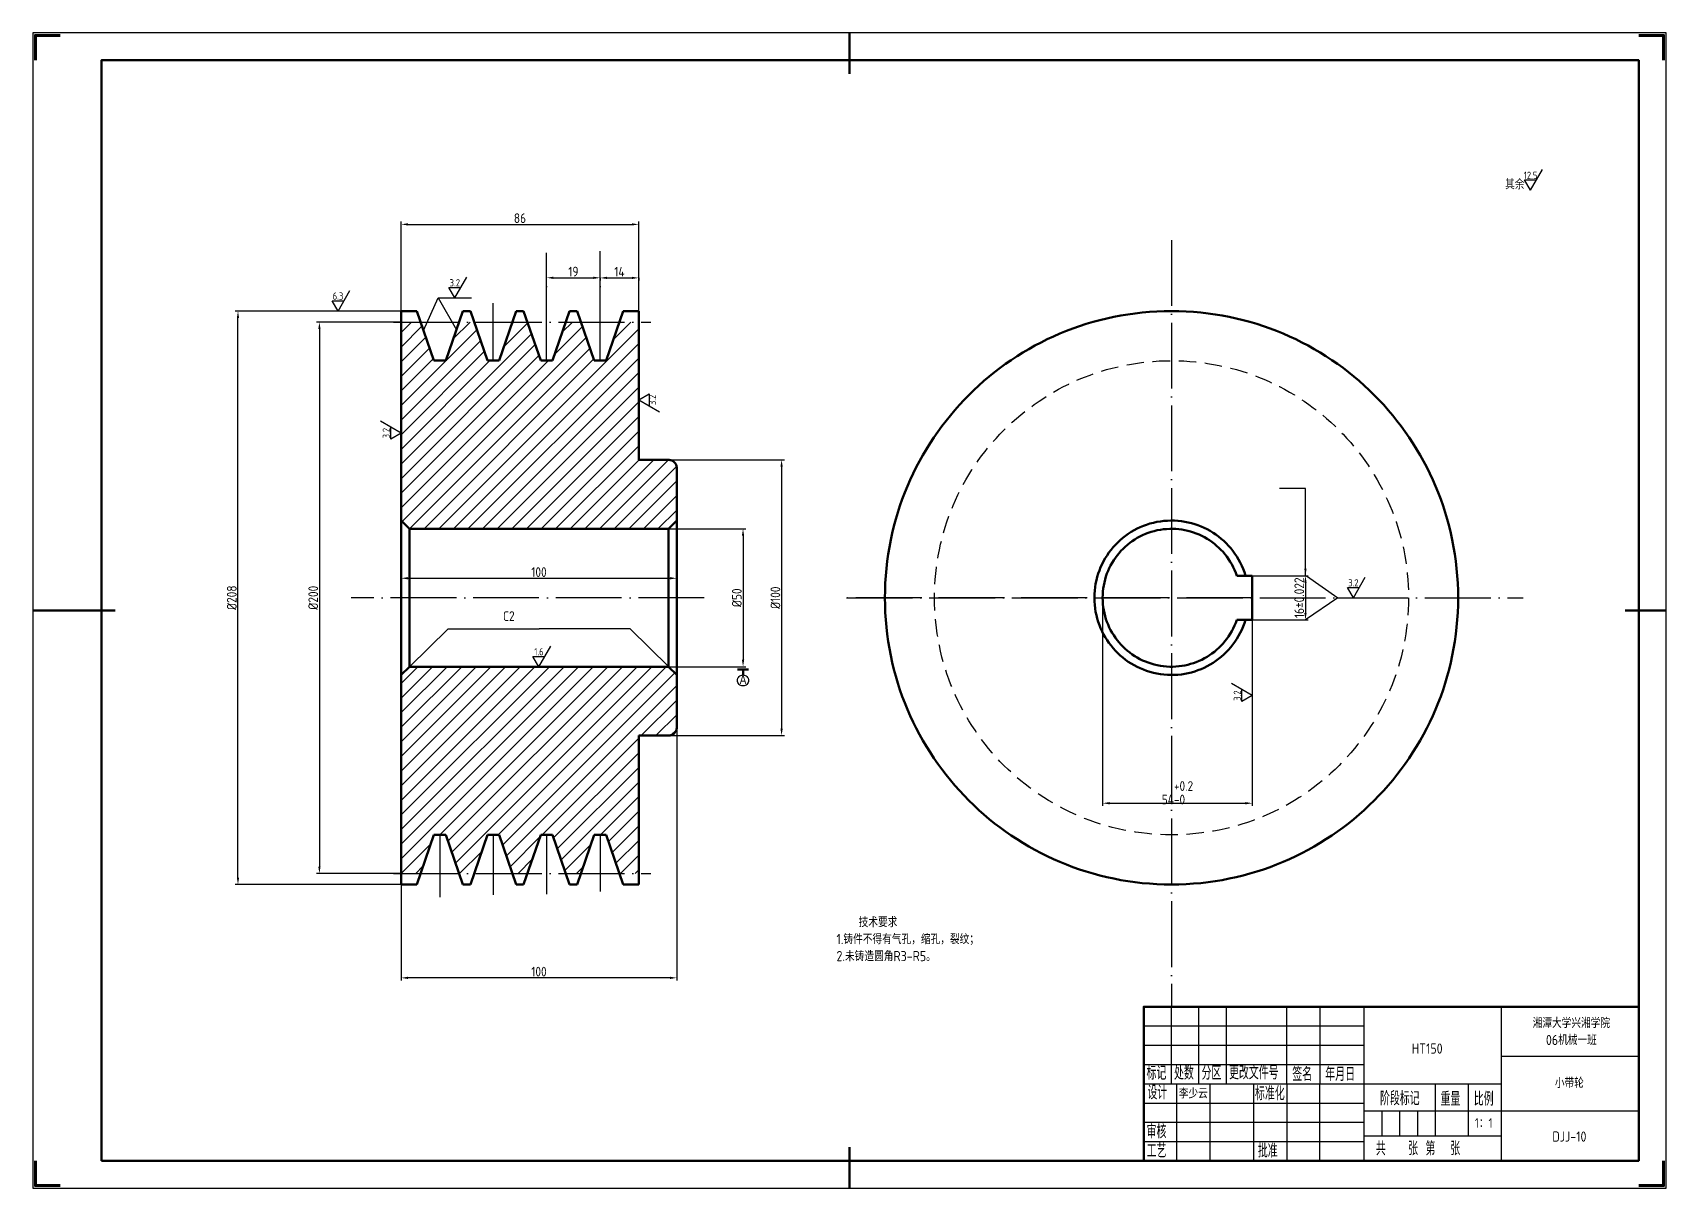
# Paper-space layout 'Gb A2 标题栏' of a CAD drawing. Header units: inches, sheet in millimetres. Extents: x -23 to 571, y -6 to 414.
# The model-space entities are those that its viewports show. They can reach past a viewport. Long polylines and large blocks are cut down to what shows.
import ezdxf
from ezdxf.enums import TextEntityAlignment as Align

# ---------------------------------------------------------------- set-up
doc = ezdxf.new("R2010")
doc.units = ezdxf.units.IN
doc.header["$MEASUREMENT"] = 0
doc.linetypes.add('ACAD_ISO04W100', pattern=[30, 24, -3, 0, -3])
doc.linetypes.add('DASHED2', pattern=[9.525, 6.35, -3.175])
for name, color, linetype, lineweight in [('中心线层', 4, 'ACAD_ISO04W100', 25), ('图框_内框线', 5, 'Continuous', 50), ('图框_角线', 5, 'Continuous', 200), ('文字层', 7, 'Continuous', 25), ('标注层', 3, 'Continuous', 25), ('粗实线', 7, 'Continuous', 50), ('粗实线层', 7, 'Continuous', 50), ('细实线', 5, 'Continuous', 25), ('虚线', 4, 'DASHED2', 25)]:
    doc.layers.add(name, color=color, linetype=linetype, lineweight=lineweight)
for name, color, linetype in [('图框_外框线', 7, 'Continuous'), ('图框_标题栏属性', 1, 'Continuous'), ('图框_标题栏文字', 6, 'Continuous'), ('图框_视口', 7, 'Continuous')]:
    doc.layers.add(name, color=color, linetype=linetype)
doc.styles.get("Standard").update_dxf_attribs({"font": 'gbenor.shx', "bigfont": 'gbcbig.shx'})
doc.styles.add('工程字', font='gbenor.shx', dxfattribs={"bigfont": 'gbcbig.shx'})
doc.dimstyles.new('GB-3.5$0', dxfattribs={"dimtxt": 3.5, "dimasz": 2.5, "dimexe": 1, "dimexo": 0, "dimgap": 0.5, "dimtad": 1, "dimdec": 0, "dimdsep": 46, "dimtxsty": 'Standard', "dimcen": 0, "dimclrt": 7, "dimadec": 0, "dimazin": 2, "dimtfac": 1, "dimtdec": 0, "dimtmove": 0, "dimatfit": 3, "dimfxl": 1, "dimarcsym": 0})
doc.dimstyles.new('GB-3.5$7', dxfattribs={"dimtxt": 3.5, "dimasz": 2.5, "dimexe": 1, "dimexo": 0, "dimgap": 0.5, "dimtad": 1, "dimdec": 0, "dimdsep": 46, "dimtxsty": 'Standard', "dimcen": 0, "dimclrt": 7, "dimadec": 0, "dimazin": 2, "dimtfac": 1, "dimtdec": 0, "dimtmove": 0, "dimatfit": 3, "dimfxl": 1, "dimarcsym": 0})

# ---------------------------------------------------------------- blocks, each defined once
blk = doc.blocks.new('GB_A2 title block')
at = {"layer": '图框_内框线'}
for points in [[(272, 410), (272, 395)], [(-25, 200), (5, 200)], [(554, 200), (569, 200)], [(559, 56), (379, 56), (379, 0), (559, 0), (559, 56)], [(272, -10), (272, 5)]]:
    blk.add_lwpolyline(points, dxfattribs=at)
blk.add_lwpolyline([(0, 0), (559, 0), (559, 400), (0, 400)], close=True, dxfattribs=at)
at = {"layer": '图框_外框线'}
for p, q in [((389, 56), (389, 28)), ((399, 28), (399, 56)), ((409, 56), (409, 28)), ((431, 28), (431, 56)), ((443, 56), (443, 28)), ((459, 56), (459, 0)), ((509, 56), (509, 0)), ((379, 49), (459, 49)), ((379, 42), (459, 42)), ((509, 38), (559, 38)), ((379, 35), (459, 35)), ((379, 28), (509, 28)), ((391, 0), (391, 28)), ((403, 28), (403, 0)), ((419, 0), (419, 28)), ((431, 28), (431, 0)), ((443, 0), (443, 28)), ((485, 28), (485, 9)), ((497, 28), (497, 9)), ((379, 21), (459, 21)), ((559, 18), (459, 18)), ((465.5, 18), (465.5, 9)), ((472, 18), (472, 9)), ((478.5, 18), (478.5, 9)), ((379, 14), (459, 14)), ((379, 7), (459, 7)), ((509, 9), (459, 9))]:
    blk.add_line(p, q, dxfattribs=at)
blk.add_lwpolyline([(-25, -10), (569, -10), (569, 410), (-25, 410)], close=True, dxfattribs=at)
at = {"layer": '图框_角线', "flags": 128}
for points in [[(-24, 400), (-24, 409), (-15, 409)], [(559, 409), (568, 409), (568, 400)], [(-15, -9), (-24, -9), (-24, 0)], [(568, 0), (568, -9), (559, -9)], [(568, 0), (568, -9), (559, -9)]]:
    blk.add_lwpolyline(points, dxfattribs=at)
at = {"layer": '图框_标题栏属性', "style": '工程字'}
for tag, p in [('XXX2', (532.43, 46.93)), ('XXX1', (482.04, 40.8)), ('XXX3', (533.75, 28.53)), ('XXX4', (533.75, 8.82))]:
    blk.add_attdef(tag, text='', height=7, dxfattribs=at).set_placement(p, align=Align.MIDDLE)
for tag, height, p in [('XXX5', 3.5, (490.98, 13.58)), ('XXX6', 3.5, (502.6, 13.74)), ('XXX7', 5, (473.15, 4.04)), ('XXX8', 5, (496.55, 4.04))]:
    blk.add_attdef(tag, text='', height=height, dxfattribs=at).set_placement(p, align=Align.MIDDLE_CENTER)
at = {"layer": '图框_标题栏文字', "style": '工程字'}
for s, p in [('标记', (380, 29.44)), ('处数', (390, 29.44)), ('分区', (400, 29.44)), ('更改文件号', (410, 29.59)), ('签名', (433, 29)), ('年月日', (445, 29)), ('设计', (380.33, 22.35)), ('标准化', (419.44, 22)), ('阶段标记', (464.89, 20.2)), ('重量', (486.89, 20)), ('比例', (499, 20)), ('审核', (380.05, 8.15)), ('工艺', (380.05, 1.15)), ('批准', (420.47, 1.15)), ('共   张 第  张', (463.4, 2))]:
    blk.add_text(s, height=5, dxfattribs=at).set_placement(p)
blk = doc.blocks.new('*D17')
at = {"layer": 'Defpoints', "color": 0}
for p in [(1917.3, 291.66), (1917.3, 191.66), (1958.34, 191.66)]:
    blk.add_point(p, dxfattribs=at)
at = {"layer": '标注层', "color": 0, "lineweight": -2}
for p, q in [((1917.3, 291.66), (1959.34, 291.66)), ((1958.34, 289.16), (1958.34, 194.16)), ((1917.3, 191.66), (1959.34, 191.66))]:
    blk.add_line(p, q, dxfattribs=at)
at = {"layer": '标注层', "color": 0}
for points in [[(1957.92, 289.16), (1958.75, 289.16), (1958.34, 291.66)], [(1957.92, 194.16), (1958.75, 194.16), (1958.34, 191.66)]]:
    blk.add_solid(points, dxfattribs=at)
at = {"layer": '标注层', "color": 7, "insert": (1956.09, 241.66), "char_height": 3.5, "attachment_point": 5, "rotation": 90}
blk.add_mtext('%%C100', dxfattribs=at)
blk = doc.blocks.new('*D18')
at = {"layer": 'Defpoints', "color": 0}
for p in [(1917.3, 266.66), (1917.3, 216.66), (1944.35, 216.66)]:
    blk.add_point(p, dxfattribs=at)
at = {"layer": '标注层', "color": 0, "lineweight": -2}
for p, q in [((1917.3, 266.66), (1945.35, 266.66)), ((1944.35, 264.16), (1944.35, 219.16)), ((1917.3, 216.66), (1945.35, 216.66))]:
    blk.add_line(p, q, dxfattribs=at)
at = {"layer": '标注层', "color": 0}
for points in [[(1943.94, 264.16), (1944.77, 264.16), (1944.35, 266.66)], [(1943.94, 219.16), (1944.77, 219.16), (1944.35, 216.66)]]:
    blk.add_solid(points, dxfattribs=at)
at = {"layer": '标注层', "color": 7, "insert": (1942.1, 241.66), "char_height": 3.5, "attachment_point": 5, "rotation": 90}
blk.add_mtext('%%C50', dxfattribs=at)
blk = doc.blocks.new('*D21')
at = {"layer": 'Defpoints', "color": 0}
for p in [(2129.14, 249.66), (2129.14, 233.66), (2148.44, 233.66)]:
    blk.add_point(p, dxfattribs=at)
at = {"layer": '标注层', "color": 0, "lineweight": -2}
for p, q in [((2129.14, 249.66), (2149.44, 249.66)), ((2148.44, 247.16), (2148.44, 236.16)), ((2129.14, 233.66), (2149.44, 233.66))]:
    blk.add_line(p, q, dxfattribs=at)
at = {"layer": '标注层', "color": 0}
for points in [[(2148.02, 247.16), (2148.86, 247.16), (2148.44, 249.66)], [(2148.02, 236.16), (2148.86, 236.16), (2148.44, 233.66)]]:
    blk.add_solid(points, dxfattribs=at)
at = {"layer": '标注层', "color": 7, "insert": (2146.19, 241.66), "char_height": 3.5, "attachment_point": 5, "rotation": 90}
blk.add_mtext('16±0.022', dxfattribs=at)
blk = doc.blocks.new('*D22')
at = {"layer": 'Defpoints', "color": 0}
for p in [(2074.84, 241.66), (2129.14, 241.66), (2129.14, 167.13)]:
    blk.add_point(p, dxfattribs=at)
at = {"layer": '标注层', "color": 0, "lineweight": -2}
for p, q in [((2074.84, 241.66), (2074.84, 166.13)), ((2129.14, 241.66), (2129.14, 166.13)), ((2077.34, 167.13), (2126.64, 167.13))]:
    blk.add_line(p, q, dxfattribs=at)
at = {"layer": '标注层', "color": 0}
for points in [[(2077.34, 167.55), (2077.34, 166.72), (2074.84, 167.13)], [(2126.64, 167.55), (2126.64, 166.72), (2129.14, 167.13)]]:
    blk.add_solid(points, dxfattribs=at)
at = {"layer": '标注层', "color": 7, "insert": (2101.99, 170.92), "char_height": 3.5, "attachment_point": 5}
blk.add_mtext('54\\S+0.2^ -0;', dxfattribs=at)
blk = doc.blocks.new('*D23')
at = {"layer": 'Defpoints', "color": 0}
for p in [(1892.5, 357.72), (1873.07, 327.66), (1892.5, 327.66)]:
    blk.add_point(p, dxfattribs=at)
at = {"layer": '标注层', "color": 0, "lineweight": -2}
for p, q in [((1873.07, 327.66), (1873.07, 358.72)), ((1875.57, 357.72), (1890, 357.72)), ((1892.5, 327.66), (1892.5, 358.72))]:
    blk.add_line(p, q, dxfattribs=at)
at = {"layer": '标注层', "color": 0}
for points in [[(1875.57, 358.14), (1875.57, 357.3), (1873.07, 357.72)], [(1890, 358.14), (1890, 357.3), (1892.5, 357.72)]]:
    blk.add_solid(points, dxfattribs=at)
at = {"layer": '标注层', "color": 7, "insert": (1882.79, 359.97), "char_height": 3.5, "attachment_point": 5}
blk.add_mtext('19', dxfattribs=at)
blk = doc.blocks.new('*D24')
at = {"layer": 'Defpoints', "color": 0}
for p in [(1920.3, 199.4), (1820.3, 195.59), (1820.3, 103.8)]:
    blk.add_point(p, dxfattribs=at)
at = {"layer": '标注层', "color": 0, "lineweight": -2}
for p, q in [((1920.3, 199.4), (1920.3, 102.8)), ((1820.3, 195.59), (1820.3, 102.8)), ((1917.8, 103.8), (1822.8, 103.8))]:
    blk.add_line(p, q, dxfattribs=at)
at = {"layer": '标注层', "color": 0}
for points in [[(1822.8, 104.21), (1822.8, 103.38), (1820.3, 103.8)], [(1917.8, 104.21), (1917.8, 103.38), (1920.3, 103.8)]]:
    blk.add_solid(points, dxfattribs=at)
at = {"layer": '标注层', "color": 7, "insert": (1870.3, 106.05), "char_height": 3.5, "attachment_point": 5}
blk.add_mtext('100', dxfattribs=at)
blk = doc.blocks.new('*D25')
at = {"layer": 'Defpoints', "color": 0}
for p in [(1920.3, 248.73), (1820.3, 241.66), (1920.3, 241.66)]:
    blk.add_point(p, dxfattribs=at)
at = {"layer": '标注层', "color": 0, "lineweight": -2}
for p, q in [((1820.3, 241.66), (1820.3, 249.73)), ((1920.3, 241.66), (1920.3, 249.73)), ((1822.8, 248.73), (1917.8, 248.73))]:
    blk.add_line(p, q, dxfattribs=at)
at = {"layer": '标注层', "color": 0}
for points in [[(1822.8, 249.15), (1822.8, 248.32), (1820.3, 248.73)], [(1917.8, 249.15), (1917.8, 248.32), (1920.3, 248.73)]]:
    blk.add_solid(points, dxfattribs=at)
at = {"layer": '标注层', "color": 7, "insert": (1870.3, 250.98), "char_height": 3.5, "attachment_point": 5}
blk.add_mtext('100', dxfattribs=at)
blk = doc.blocks.new('*D26')
at = {"layer": 'Defpoints', "color": 0}
for p in [(1906.5, 377.09), (1820.3, 345.66), (1906.5, 345.66)]:
    blk.add_point(p, dxfattribs=at)
at = {"layer": '标注层', "color": 0, "lineweight": -2}
for p, q in [((1820.3, 345.66), (1820.3, 378.09)), ((1822.8, 377.09), (1904, 377.09)), ((1906.5, 345.66), (1906.5, 378.09))]:
    blk.add_line(p, q, dxfattribs=at)
at = {"layer": '标注层', "color": 0}
for points in [[(1822.8, 377.51), (1822.8, 376.67), (1820.3, 377.09)], [(1904, 377.51), (1904, 376.67), (1906.5, 377.09)]]:
    blk.add_solid(points, dxfattribs=at)
at = {"layer": '标注层', "color": 7, "insert": (1863.4, 379.34), "char_height": 3.5, "attachment_point": 5}
blk.add_mtext('86', dxfattribs=at)
blk = doc.blocks.new('*D31')
at = {"layer": 'Defpoints', "color": 0}
for p in [(1820.3, 341.66), (1790.63, 141.66), (1820.3, 141.66)]:
    blk.add_point(p, dxfattribs=at)
at = {"layer": '标注层', "color": 0, "lineweight": -2}
for p, q in [((1820.3, 341.66), (1789.63, 341.66)), ((1790.63, 339.16), (1790.63, 144.16)), ((1820.3, 141.66), (1789.63, 141.66))]:
    blk.add_line(p, q, dxfattribs=at)
at = {"layer": '标注层', "color": 0}
for points in [[(1790.21, 339.16), (1791.04, 339.16), (1790.63, 341.66)], [(1790.21, 144.16), (1791.04, 144.16), (1790.63, 141.66)]]:
    blk.add_solid(points, dxfattribs=at)
at = {"layer": '标注层', "color": 7, "insert": (1788.38, 241.66), "char_height": 3.5, "attachment_point": 5, "rotation": 90}
blk.add_mtext('%%C200', dxfattribs=at)
blk = doc.blocks.new('*D32')
at = {"layer": 'Defpoints', "color": 0}
for p in [(1761.08, 345.66), (1820.3, 345.66), (1820.3, 137.66)]:
    blk.add_point(p, dxfattribs=at)
at = {"layer": '标注层', "color": 0, "lineweight": -2}
for p, q in [((1820.3, 345.66), (1760.08, 345.66)), ((1761.08, 140.16), (1761.08, 343.16)), ((1820.3, 137.66), (1760.08, 137.66))]:
    blk.add_line(p, q, dxfattribs=at)
at = {"layer": '标注层', "color": 0}
for points in [[(1760.66, 343.16), (1761.49, 343.16), (1761.08, 345.66)], [(1760.66, 140.16), (1761.49, 140.16), (1761.08, 137.66)]]:
    blk.add_solid(points, dxfattribs=at)
at = {"layer": '标注层', "color": 7, "insert": (1758.83, 241.66), "char_height": 3.5, "attachment_point": 5, "rotation": 90}
blk.add_mtext('%%C208', dxfattribs=at)
blk = doc.blocks.new('左粗糙度')
at = {"layer": '标注层'}
for p, q in [((0, 0), (-7.5, 4.33)), ((-3.75, -2.17), (-3.75, 2.17)), ((0, 0), (-3.75, -2.17))]:
    blk.add_line(p, q, dxfattribs=at)
at = {"layer": '文字层'}
blk.add_attdef('3.2', text='', height=2.62, rotation=90, dxfattribs=at).set_placement((-5.42, 0), align=Align.MIDDLE_CENTER)
blk = doc.blocks.new('右粗糙度')
at = {"layer": '标注层'}
for p, q in [((0, 0), (3.75, 2.17)), ((3.75, 2.17), (3.75, -2.17)), ((0, 0), (7.5, -4.33))]:
    blk.add_line(p, q, dxfattribs=at)
at = {"layer": '文字层'}
blk.add_attdef('3.2', text='', height=2.62, rotation=90, dxfattribs=at).set_placement((4.99, 0), align=Align.MIDDLE_CENTER)
blk = doc.blocks.new('粗糙度')
at = {"layer": '标注层'}
for p, q in [((0, 0), (4.33, 7.5)), ((0, 0), (-2.17, 3.75)), ((-2.17, 3.75), (2.17, 3.75))]:
    blk.add_line(p, q, dxfattribs=at)
at = {"layer": '文字层'}
blk.add_attdef('3.2', text='', height=2.62, dxfattribs=at).set_placement((0, 5.42), align=Align.MIDDLE_CENTER)
blk = doc.blocks.new('下基准')
at = {"layer": '标注层'}
blk.add_circle((0, -5), 2, dxfattribs=at)
at = {"layer": '粗实线层'}
for p, q in [((2, -1), (-2, -1)), ((0, -3), (0, -1))]:
    blk.add_line(p, q, dxfattribs=at)
at = {"layer": '文字层'}
blk.add_attdef('A', text='', height=3.5, dxfattribs=at).set_placement((0, -4.56), align=Align.MIDDLE_CENTER)
blk = doc.blocks.new('*D33')
at = {"layer": 'Defpoints', "color": 0}
for p in [(1892.5, 357.72), (1906.5, 357.72), (1906.5, 357.68)]:
    blk.add_point(p, dxfattribs=at)
at = {"layer": '标注层', "color": 0, "lineweight": -2}
for p, q in [((1892.5, 357.72), (1892.5, 356.68)), ((1895, 357.68), (1904, 357.68)), ((1906.5, 357.72), (1906.5, 356.68))]:
    blk.add_line(p, q, dxfattribs=at)
at = {"layer": '标注层', "color": 0}
for points in [[(1895, 358.1), (1895, 357.27), (1892.5, 357.68)], [(1904, 358.1), (1904, 357.27), (1906.5, 357.68)]]:
    blk.add_solid(points, dxfattribs=at)
at = {"layer": '标注层', "color": 7, "insert": (1899.5, 359.93), "char_height": 3.5, "attachment_point": 5}
blk.add_mtext('14', dxfattribs=at)

msp = doc.modelspace()

# ---------------------------------------------------------------- hatches: boundary and pattern name
at = {"layer": '细实线'}
h = msp.add_hatch(dxfattribs=at)
h.set_pattern_fill('ANSI31', color=256, scale=30, style=0)
h.set_pattern_definition([(45, (1820.3034, 141.6646), (-2.65165, 2.65165), [])])
h.paths.add_polyline_path([(1906.5, 341.66), (1899.5, 341.66), (1894.68, 327.66), (1890.32, 327.66), (1885.5, 341.66), (1880.03, 341.66), (1875.21, 327.66), (1870.92, 327.66), (1866.1, 341.66), (1860.7, 341.66), (1855.88, 327.66), (1851.59, 327.66), (1846.77, 341.66), (1841.3, 341.66), (1836.48, 327.66), (1832.12, 327.66), (1827.3, 341.66), (1820.3, 341.66), (1820.3, 308.31), (1820.3, 269.66), (1823.3, 266.66), (1917.3, 266.66), (1920.3, 269.66), (1920.3, 288.66, 0.414214), (1917.3, 291.66), (1906.5, 291.66)])
h.paths.add_polyline_path([(1906.5, 191.66), (1917.3, 191.66, 0.414214), (1920.3, 194.66), (1920.3, 213.66), (1917.3, 216.66), (1823.3, 216.66), (1820.3, 213.66), (1820.3, 175.02), (1820.3, 141.66), (1827.3, 141.66), (1832.12, 155.66), (1836.48, 155.66), (1841.3, 141.66), (1846.77, 141.66), (1851.59, 155.66), (1855.88, 155.66), (1860.7, 141.66), (1866.1, 141.66), (1870.92, 155.66), (1875.21, 155.66), (1880.03, 141.66), (1885.5, 141.66), (1890.32, 155.66), (1894.68, 155.66), (1899.5, 141.66), (1906.5, 141.66)])

# ---------------------------------------------------------------- linework, layer by layer
at = {"layer": '中心线层'}
for p, q in [((2099.84, 371.41), (2099.84, 88.08)), ((1873.07, 327.66), (1873.07, 366.78)), ((1892.5, 327.66), (1892.5, 367.4)), ((1853.74, 327.66), (1853.74, 348.46)), ((1817.47, 341.66), (1881.28, 341.66)), ((1817.47, 341.66), (1910.84, 341.66)), ((1930.27, 241.66), (1802.16, 241.66)), ((2129.14, 241.66), (1981.95, 241.66)), ((1981.95, 241.66), (2227.44, 241.66)), ((1834.3, 155.66), (1834.3, 133.07)), ((1853.74, 155.66), (1853.74, 133.96)), ((1873.07, 155.66), (1873.07, 134.21)), ((1892.5, 155.66), (1892.5, 135.1)), ((1817.47, 141.66), (1910.84, 141.66))]:
    msp.add_line(p, q, dxfattribs=at)
at = {"layer": '标注层'}
for p, q in [((1828.34, 338.64), (1833.69, 350.49)), ((1833.69, 350.49), (1840.32, 338.81)), ((1833.69, 350.49), (1845.85, 350.49)), ((2148.8, 249.66), (2160.15, 241.66)), ((2160.15, 241.66), (2148.44, 233.66)), ((2160.15, 241.66), (2171.5, 241.66)), ((1823.3, 216.66), (1837.35, 230.43)), ((1837.35, 230.43), (1870.36, 230.43)), ((1903.37, 230.43), (1870.36, 230.43)), ((1917.42, 216.66), (1903.37, 230.43))]:
    msp.add_line(p, q, dxfattribs=at)
at = {"layer": '粗实线'}
for p, q in [((1820.3, 345.66), (1820.3, 308.31)), ((1820.3, 345.66), (1825.93, 345.66)), ((1825.93, 345.66), (1832.12, 327.66)), ((1842.68, 345.66), (1836.48, 327.66)), ((1842.68, 345.66), (1845.4, 345.66)), ((1845.4, 345.66), (1851.59, 327.66)), ((1862.08, 345.66), (1855.88, 327.66)), ((1862.08, 345.66), (1864.73, 345.66)), ((1864.73, 345.66), (1870.92, 327.66)), ((1881.41, 345.66), (1875.21, 327.66)), ((1881.41, 345.66), (1884.13, 345.66)), ((1884.13, 345.66), (1890.32, 327.66)), ((1900.88, 345.66), (1894.68, 327.66)), ((1900.88, 345.66), (1906.5, 345.66)), ((1906.5, 345.66), (1906.5, 291.66)), ((1832.12, 327.66), (1836.48, 327.66)), ((1851.59, 327.66), (1855.88, 327.66)), ((1870.92, 327.66), (1875.21, 327.66)), ((1890.32, 327.66), (1894.68, 327.66)), ((1820.3, 308.31), (1820.3, 269.66)), ((1906.5, 291.66), (1917.3, 291.66)), ((1920.3, 288.66), (1920.3, 269.66)), ((1820.3, 241.66), (1820.3, 269.66)), ((1823.3, 266.66), (1820.3, 269.66)), ((1917.3, 266.66), (1920.3, 269.66)), ((1920.3, 194.66), (1920.3, 269.66)), ((1823.3, 266.66), (1823.3, 241.66)), ((1917.3, 266.66), (1823.3, 266.66)), ((1917.3, 266.66), (1917.3, 241.66)), ((2129.14, 249.66), (2123.53, 249.66)), ((2129.14, 249.66), (2129.14, 233.66)), ((1820.3, 241.66), (1820.3, 216.16)), ((1823.3, 216.66), (1823.3, 241.66)), ((1917.3, 216.66), (1917.3, 241.66)), ((2129.14, 233.66), (2123.53, 233.66)), ((1823.3, 216.66), (1820.3, 213.66)), ((1820.3, 175.02), (1820.3, 216.16)), ((1917.3, 216.66), (1823.3, 216.66)), ((1917.3, 216.66), (1920.3, 213.66)), ((1906.5, 137.66), (1906.5, 191.66)), ((1906.5, 191.66), (1917.3, 191.66)), ((1820.3, 137.66), (1820.3, 175.02)), ((1825.93, 137.66), (1832.12, 155.66)), ((1832.12, 155.66), (1836.48, 155.66)), ((1842.68, 137.66), (1836.48, 155.66)), ((1845.4, 137.66), (1851.59, 155.66)), ((1851.59, 155.66), (1855.88, 155.66)), ((1862.08, 137.66), (1855.88, 155.66)), ((1864.73, 137.66), (1870.92, 155.66)), ((1870.92, 155.66), (1875.21, 155.66)), ((1881.41, 137.66), (1875.21, 155.66)), ((1884.13, 137.66), (1890.32, 155.66)), ((1890.32, 155.66), (1894.68, 155.66)), ((1900.88, 137.66), (1894.68, 155.66)), ((1820.3, 137.66), (1825.93, 137.66)), ((1842.68, 137.66), (1845.4, 137.66)), ((1862.08, 137.66), (1864.73, 137.66)), ((1881.41, 137.66), (1884.13, 137.66)), ((1900.88, 137.66), (1906.5, 137.66))]:
    msp.add_line(p, q, dxfattribs=at)
msp.add_circle((2099.84, 241.66), 104, dxfattribs=at)
for centre, radius, start, end in [((1917.3, 288.66), 3, 360, 90), ((2099.84, 241.66), 28, 16.60155, 343.39845), ((2099.84, 241.66), 25, 18.66292, 341.33708), ((1917.3, 194.66), 3, 270, 360)]:
    msp.add_arc(centre, radius, start, end, dxfattribs=at)
at = {"layer": '虚线'}
msp.add_circle((2099.84, 241.66), 86, dxfattribs=at)

# ---------------------------------------------------------------- block references
at = {"layer": '标注层'}
for name, p, values in [('粗糙度', (2230.14, 389.48), {'3.2': '12.5'}), ('粗糙度', (1839.77, 350.49), {'3.2': '3.2'}), ('粗糙度', (1797.38, 345.66), {'3.2': '6.3'}), ('右粗糙度', (1906.5, 313.42), {'3.2': '3.2'}), ('左粗糙度', (1820.3, 301.38), {'3.2': '3.2'}), ('粗糙度', (2165.83, 241.66), {'3.2': '3.2'}), ('粗糙度', (1870.3, 216.66), {'3.2': '1.6'}), ('下基准', (1944.35, 216.66), {'A': 'A'}), ('左粗糙度', (2129.14, 206.18), {'3.2': '3.2'})]:
    msp.add_blockref(name, p, dxfattribs=at).add_auto_attribs(values)

# ---------------------------------------------------------------- texts
at = {"layer": '文字层', "insert": (1978.27, 125.88), "char_height": 3.7, "width": 135.1583, "attachment_point": 1}
msp.add_mtext('    技术要求\\P1.铸件不得有气孔，缩孔，裂纹；\\P2.未铸造圆角R3-R5。', dxfattribs=at)
at = {"layer": '标注层', "attachment_point": 5}
for s, insert, char_height, width in [('其余', (2224.4, 391.63), 3.7, 104.1385), ('C2', (1859.37, 235), 3.5, 21.9802)]:
    msp.add_mtext(s, dxfattribs=dict(at, insert=insert, char_height=char_height, width=width))

# ---------------------------------------------------------------- dimensions: what is measured, and where the dimension line sits
at = {"layer": '标注层'}
for base, p1, p2, picture, middle in [((1906.5, 377.09), (1820.3, 345.66), (1906.5, 345.66), '*D26', (1863.4, 379.34)), ((1892.5, 357.72), (1873.07, 327.66), (1892.5, 327.66), '*D23', (1882.79, 359.97)), ((1906.5, 357.68), (1892.5, 357.72), (1906.5, 357.72), '*D33', (1899.5, 359.93)), ((1920.3, 248.73), (1820.3, 241.66), (1920.3, 241.66), '*D25', (1870.3, 250.98)), ((1820.3, 103.8), (1920.3, 199.4), (1820.3, 195.59), '*D24', (1870.3, 106.05))]:
    dim = msp.add_linear_dim(base=base, p1=p1, p2=p2, dimstyle='GB-3.5$0', dxfattribs=at)
    dim.commit()
    dim.dimension.update_dxf_attribs({"geometry": picture, "text_midpoint": middle})
for base, p1, p2, picture, middle in [((1761.08, 345.66), (1820.3, 137.66), (1820.3, 345.66), '*D32', (1758.83, 241.66)), ((1790.63, 141.66), (1820.3, 341.66), (1820.3, 141.66), '*D31', (1788.38, 241.66)), ((1958.34, 191.66), (1917.3, 291.66), (1917.3, 191.66), '*D17', (1956.09, 241.66)), ((1944.35, 216.66), (1917.3, 266.66), (1917.3, 216.66), '*D18', (1942.1, 241.66))]:
    dim = msp.add_linear_dim(base=base, p1=p1, p2=p2, angle=90, text='%%C<>', dimstyle='GB-3.5$0', dxfattribs=at)
    dim.commit()
    dim.dimension.update_dxf_attribs({"geometry": picture, "text_midpoint": middle})
dim = msp.add_linear_dim(base=(2148.44, 233.66), p1=(2129.14, 249.66), p2=(2129.14, 233.66), angle=90, dimstyle='GB-3.5$0', override={"dimgap": 0.5, "dimtol": 1, "dimlim": 0, "dimtp": 0.022, "dimtm": 0.022, "dimtdec": 3}, dxfattribs=at)
dim.commit()
dim.dimension.update_dxf_attribs({"geometry": '*D21', "text_midpoint": (2146.19, 241.66)})
dim = msp.add_linear_dim(base=(2129.14, 167.13), p1=(2074.84, 241.66), p2=(2129.14, 241.66), dimstyle='GB-3.5$0', override={"dimgap": 0.5, "dimtol": 1, "dimlim": 0, "dimtp": 0.2, "dimtm": 1e-09, "dimtdec": 2}, dxfattribs=at)
dim.commit()
dim.dimension.update_dxf_attribs({"geometry": '*D22', "text_midpoint": (2101.99, 170.92)})

# ---------------------------------------------------------------- leaders
msp.add_leader([(2148.44, 249.66), (2148.44, 281.28), (2139.03, 281.28)], dimstyle='GB-3.5$7', override={"dimgap": 0.5, "dimtad": 0}, dxfattribs=at)

psp = doc.layouts.new('Gb A2 标题栏')

# ---------------------------------------------------------------- linework, layer by layer
at = {"layer": '图框_视口'}
psp.add_lwpolyline([(2, 404), (561, 404), (561, 60), (381, 60), (381, 4), (2, 4), (2, 404)], close=True, dxfattribs=at)

# ---------------------------------------------------------------- block references
ref = psp.add_blockref('GB_A2 title block', (2, 4))
ref.add_attrib('XXX1', 'HT150', dxfattribs={"layer": '图框_标题栏属性', "height": 3.7, "style": '工程字'}).set_placement((484.04, 44.8), align=Align.MIDDLE)
ref.add_attrib('XXX3', '小带轮', dxfattribs={"layer": '图框_标题栏属性', "height": 3.7, "style": '工程字'}).set_placement((535.75, 32.53), align=Align.MIDDLE)
ref.add_attrib('XXX4', 'DJJ-10', dxfattribs={"layer": '图框_标题栏属性', "height": 3.7, "style": '工程字'}).set_placement((535.75, 12.82), align=Align.MIDDLE)
ref.add_attrib('XXX6', '1：1', dxfattribs={"layer": '图框_标题栏属性', "height": 3.5, "style": '工程字'}).set_placement((504.6, 17.74), align=Align.MIDDLE_CENTER)

# ---------------------------------------------------------------- texts
at = {"layer": '文字层', "insert": (536.47, 51.01), "char_height": 3.7, "width": 50, "attachment_point": 5, "style": '工程字'}
psp.add_mtext('湘潭大学兴湘学院\\P06机械一班', dxfattribs=at)
at = {"layer": '文字层', "insert": (399, 28.5), "char_height": 3.7, "width": 12, "attachment_point": 5}
psp.add_mtext('李少云', dxfattribs=at)

# ---------------------------------------------------------------- viewports
at = {"layer": '图框_视口'}
vp = psp.add_viewport(center=(281.5, 204), size=(559, 400), view_center_point=(1990.47, 237.04), view_height=399.2016, dxfattribs=at)
vp.dxf.flags = 0x10000  # cut along an outline
vp.dxf.clipping_boundary_handle = psp.add_lwpolyline([(2, 404), (561, 404), (561, 60), (381, 60), (381, 4), (2, 4), (2, 404)], format="xyb", close=True, dxfattribs={"invisible": 1}).dxf.handle

doc.saveas('drawing.dxf')
